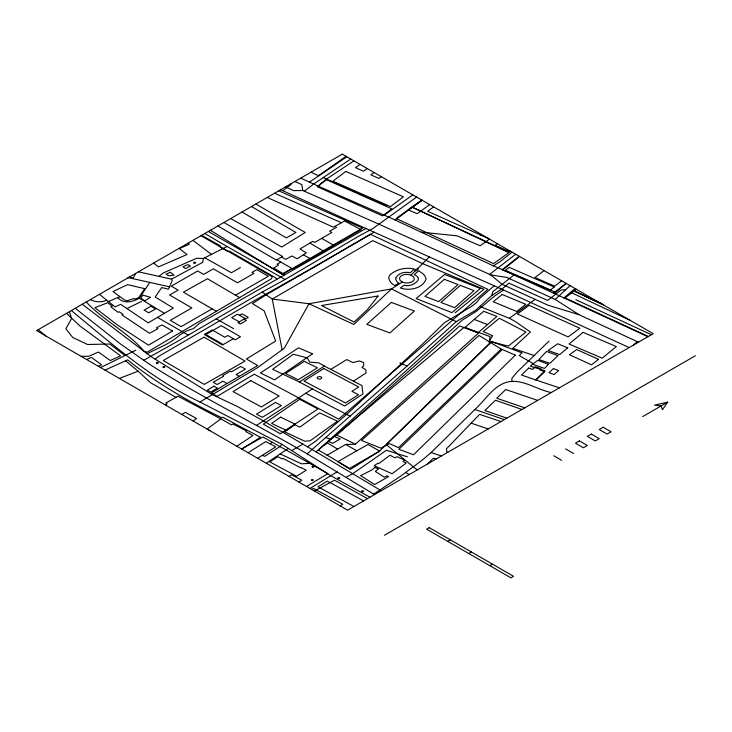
<?xml version="1.0" encoding="UTF-8"?>
<svg xmlns="http://www.w3.org/2000/svg" width="732" height="732" viewBox="0 0 732 732"><rect width="100%" height="100%" fill="white"/><g stroke="black" fill="none" stroke-linecap="round" stroke-linejoin="round"><path stroke-width="1.1" d="M416.645 197.073L372.579 228.732L358.058 236.528L285.105 279.487L227.03 246.483L203.377 258.469L202.7 262.349L171.489 279.148L138.449 271.819M75.286 308.291L120.881 344.278L149.676 364.362C200.641 396.863 255.038 423.416 307.156 453.849L407.084 366.055L456.237 321.632L475.718 310.249L491.931 295.344L492.773 291.702L514.074 274.912L647.948 336.72M99.451 294.337L115.125 306.937L120.679 304.329L148.203 322.867L173.319 308.081L155.193 296.991L161.69 287.566L168.442 289.167L172.148 280.759L171.489 279.148M300.733 178.132L318.823 186.395L320.726 183.567L326.454 179.111L353.904 160.857M108.107 301.694L117.77 297.613C123.525 304.375 132.675 302.023 139.327 298.18L149.795 282.415M667.73 402.133L662.46 409.737L661.142 405.94L654.554 405.18L667.73 402.133L642.696 416.59M369.989 497.202L330.773 475.745L281.939 444.324L279.963 446.584L264.755 456.31L262.312 455.341L257.682 458.269M570.063 285.654L555.204 299.434L506.8 277.446L490.678 274.893L379.13 224.257L302.719 190.485L293.77 190.649L285.526 186.907M307.156 453.849L373.704 494.118L400.807 476.047L421.971 460.327L431.13 452.55L474.903 409.508C484.959 400.45 492.508 387.082 505.775 382.507C521.669 377.675 536.217 389.726 551.315 392.517M500.981 421.568L479.616 414.349L446.456 448.835L446.776 451.836L447.893 452.22M410.991 275.095L413.589 276.815L414.303 279.066A7.421 4.282 0 0 1 409.819 282.616A7.421 4.282 0 0 1 402.28 282.012L400.047 280.283L399.544 278.151A7.375 4.255 0 0 1 407.459 274.399L410.991 275.095L415.254 270.813L416.764 270.666L418.1 269.422L417.844 268.388L429.291 256.914L498.062 287.52L629.145 347.581M549.037 341.066L516.847 372.323L511.814 378.508L512.052 381.418M427.433 464.033L433.381 458.195L435.998 459.092M633.564 345.028L637.215 341.597L638.505 342.173M417.231 469.926L386.176 444.571L489.223 343.656L490.056 336.583L464.271 327.222L318.383 450.015L349.548 468.407L379.643 451.077L491.822 341.588L522.026 352.879L519.235 355.578L533.006 363.502L530.316 366.192L545.02 370.758L535.623 379.89L559.385 387.859M82.259 304.265L150.728 356.411L212.298 394.649L237.177 406.406L263.41 420.873L316.114 451.891L462.322 320.094L476.386 311.301L494.649 295.975L503.47 290.128M355.359 444.233L478.563 333.051L459.705 325.95L336.729 435.037L355.359 444.233L345.733 444.434L326.994 455.286M563.951 297.961L575.041 288.527M487.549 324.541L478.142 332.74L464.82 327.625L483.651 311.292L496.918 316.398L487.549 324.541L474.272 319.436M566.083 283.357L555.698 292.379L502.134 269.76L519.144 256.255M494.173 285.8L480.11 298.043L476.431 302.636L471.499 306.443L444.553 322.656L422.373 344.186L346.666 414.376L315.748 441.176L307.431 446.804M648.396 336.464L565.049 297.878L576.359 289.286M566.165 283.403L553.337 293.257M455.121 312.829L483.925 289.25L422.648 263.639L372.798 240.645L272.249 299.031L262.193 292.077L179.377 340.316L143.499 360.4M512.08 252.174L500.249 261.562L493.341 265.826L393.294 219.161L318.823 186.395M493.341 265.826L502.893 269.797L519.574 256.502M280.539 189.789L282.854 190.713L291.144 184.446L290.421 184.089M324.047 445.578L327.369 442.97L337.653 449.109M515.703 254.26L489.571 274.39M159.201 276.129L163.309 272.954L194.868 259.037L196.78 258.323L203.377 258.469M155.038 359.119L158.515 356.429L256.264 299.534L315.282 266.448L374.134 232.209L429.291 256.914M510.506 251.268L509.207 252.266L411.96 207.046L396.149 218.502L493.588 263.602L508.868 252.677L411.96 207.046L421.742 200.019M304.302 191.226L313.753 183.997L350.747 159.027M544.032 270.62L534.973 277.538L554.646 286.148L561.664 280.795M422.071 200.211L395.106 219.993M497.376 243.683L495.207 245.321L509.033 251.442L509.811 250.866M236.857 446.245L252.869 435.549L245.943 431.642L246.684 431.047L232.904 424.002L231.339 424.798L220.826 418.86L207.11 429.071L210.002 430.736M480.091 306.525L509.371 318.292L535.101 299.342M429.666 204.594L417.231 213.707L408.2 209.956L422.163 200.266M433.646 206.891L427.671 211.283L488.299 238.44M480.192 235.137L481.244 234.368M374.043 172.478L370.877 174.783L378.892 178.471L381.345 176.696M374.134 232.209L365.872 228.512L199.15 323.635L193.422 328.622L187.026 330.773L180.218 334.643C171.041 343.299 158.24 348.057 146.931 353.757M402.28 282.012L391.51 288.902L308.977 303.734L284.291 348.24L257.188 367.885L199.964 402.014C152.055 379.368 111.886 344.022 71.379 310.551M359.998 164.371L355.514 167.619L363.447 171.261L367.208 168.534M288.28 448.405L266.32 463.255M412.811 194.858L384.126 215.245M489.47 239.117L480.128 245.751L457.161 235.832L421.403 232.163M346.053 156.319L318.557 175.717L311.054 172.176M346.849 156.776L309.508 182.103M193.028 420.937L196.588 418.576L185.379 412.326L181.875 414.504M217.871 225.968L276.33 260.107L281.527 257.051L285.755 259.338L291.821 255.98L297.146 258.771L306.324 252.833L299.974 248.981L312.665 241.404L314.742 242.438L331.752 232.501L329.684 231.193L336.491 227.313L335.018 226.298L333.435 227.204L267.244 197.466M312.253 389.012L256.374 425.457M353.455 381.171L366.064 372.981L365.881 369.843L362.011 367.427L363.722 365.488L363.584 362.496L359.311 360.949L352.961 362.605L346.758 359.577L330.773 369.395M262.312 455.341L275.772 446.831L265.798 441.561L248.111 452.742M299.306 381.967L324.413 366.092L361.937 385.581L362.962 393.944L344.644 406.031L299.306 381.967L272.606 369.312L293.358 354.242L307.12 357.838L309.837 362.12L318.942 362.916L324.413 366.092M241.789 449.091L260.455 437.306L222.638 417.167L221.878 417.816C188.563 401.584 156.465 383.129 127.597 359.87L105.015 370.127M289.103 476.404L291.611 474.83L301.813 480.229L298.894 482.059M165.35 404.961L167.116 403.881L165.752 403.039L178.013 396.241L220.826 418.86M311.777 489.498L313.552 488.409L342.777 504.238L340.124 505.867M337.178 471.82L309.984 488.464M239.355 321.87L245.083 318.383L245.842 318.795L248.249 317.331L241.844 313.836L239.446 315.291L237.442 314.193L231.696 317.688L239.355 321.87L237.982 322.702L240.407 324.038L246.336 320.415L243.912 319.088M302.892 444.132L291.72 450.61M227.012 383.541L211.219 393.111L217.175 396.323L254.242 374.217L338.678 419.171L487.915 289.369L370.456 234.267L266.521 294.639L252.43 303.551L264.161 310.835L275.69 341.057L246.419 358.982L257.664 365.57L227.012 383.541L222.885 381.18L217.13 384.51L213.186 382.26L223.58 376.221L222.62 375.672L230.37 371.179L231.495 371.819L240.737 366.458L245.449 369.157L236.18 374.528L239.391 376.367M291.912 268.424L280.786 262.065L277.099 264.279L278.499 265.094L273.658 268.049L282.927 273.53L291.912 268.424L293.075 268.955L361.132 229.683L344.635 221.009L335.018 226.298M269.971 443.766L272.396 442.311L327.899 473.613L306.498 486.451M281.527 257.051L282.534 256.456L223.919 222.482M86.239 301.968C103.615 320.79 127.743 331.971 144.524 351.671L147.214 352.129L271.535 278.718L272.194 276.659L200.971 235.731M240.38 267.546L231.44 272.734L204.978 257.893M233.352 338.715L222.455 344.982L204.393 334.497L212.253 329.976L224.806 337.269L227.835 335.521L235.228 339.813L240.462 336.793L221.247 325.649L205.811 334.524L205.088 334.094M356.768 450.775L337.882 461.682L350.308 469.432L379.643 451.077L368.004 444.534L356.768 450.775L345.733 444.434M384.446 535.257L695.4 355.734M447.691 541.341L450.326 539.823M468.773 553.511L471.408 551.992M489.854 565.69L492.49 564.162M212.124 308.831L183.403 292.16L207.44 278.736L235.484 295.197L268.296 276.293L256.831 269.632L252.046 272.386L253.83 273.429L237.479 282.817L213.351 268.818L203.615 274.418L197.686 270.977L171.27 286.148L178.141 290.128L169.623 295.014L191.866 307.934L170.245 320.351L181.097 326.646L212.124 308.831L216.526 311.347M208.483 336.866L209.178 336.464L223.159 344.571M241.56 448.963L262.944 436.986L272.396 442.311M262.193 292.077L285.105 279.487M346.392 477.136L352.833 473.595L386.414 450.272L407.404 456.85M491.931 295.344L502.372 288.756L508.896 283.147L547.664 300.413L561.151 289.982L565.388 289.79M314.385 491.007L334.524 480.201L367.482 498.648M135.832 350.253L100.559 367.555M126.938 308.547L141.45 301.493M98.381 366.302L101.647 364.792L91.39 357.39L86.705 359.558M117.77 297.613L119.572 296.853M119.38 378.417L138.092 371.188L150.636 382.781L176.11 397.43M127.688 278.041L128.686 277.712L169.888 286.898M106.57 300.376C101.4 302.545 95.261 302.206 90.301 299.626M417.844 268.388L414.779 269.962L415.254 270.813M309.728 463.374L301.328 463.795L280.164 453.913M81.106 356.328L88.737 356.283L98.454 352.046L110.303 360.51L120.606 355.862L79.733 325.832L66.566 313.323M129.271 277.117L133.16 277.968L135.695 273.411M637.215 341.597L578.975 314.668L547.746 305.098L511.366 288.545L502.07 284.309L490.678 274.893M431.13 452.55L441.359 455.99M533.784 355.432L512.775 348.331L530.435 331.999L515.273 321.522L509.371 318.292M470.804 423.05L488.226 428.943M537.645 400.404L505.711 389.516L496.772 398.263L524.798 407.825M474.903 409.508L504.339 419.637M521.953 409.463L495.482 400.276L484.831 410.524L506.873 418.173M325.923 437.663L331.294 439.539M282.854 190.713L365.872 228.512M334.716 436.647L340.215 438.962L332.657 443.327L328.824 441.625M386.642 205.61L323.215 177.602M274.573 193.23L341.396 222.711M278.755 190.823L362.66 228.036L282.232 274.463L210.404 230.278M294.895 181.499L301.849 184.629L302.719 190.485M407.084 366.055L399.91 362.862M502.893 269.797L514.074 274.912M575.846 299.708L651.398 334.734M603.378 304.887L574.327 290.997L601.613 303.862M570.567 292.26L630.7 320.653M574.327 290.997L602.692 304.485M305.72 393.276L350.207 416.243M199.964 402.014L281.939 444.324M381.216 490.714L316.114 451.891M373.704 494.118L374.555 494.567M405.674 472.561L409.28 474.519M239.446 315.291L245.083 318.383M353.885 506.498L317.999 486.762L327.323 481.107L363.603 500.889M303.313 254.8L310.606 258.826M230.69 218.566L281.747 247.041L305.217 232.456L255.843 204.054M456.237 321.632L391.51 288.902L353.785 324.441L308.977 303.734L272.249 299.031L282.113 349.75M201.675 235.32L220.323 245.87L220.634 247.26L223.132 248.761L227.048 250.911L229.94 251.442L275.378 277.693L276.971 279.203M216.15 318.768L233.654 328.668M321.723 238.394L333.929 245.33M188.087 335.036L157.49 317.404M284.556 275.241L208.355 231.468M565.616 448.917L573.522 453.483M553.758 455.762L561.664 460.327M205.811 334.524L209.178 336.464M204.759 233.545L227.03 246.483M235.484 295.197L239.757 297.677M251.506 206.552L295.893 232.465L286.368 237.9L242.027 212.024M309.892 243.088L323.791 251.213M139.327 298.18L164.407 313.323M277.035 259.75L280.786 262.065M555.204 299.434L578.975 314.668M192.964 240.352L211.731 254.571M124.971 355.532L109.791 344.013L87.575 344.498L72.743 337.507L65.853 328.732L71.599 318.566L69.412 311.676M188.042 243.189L189.359 244.204L179.294 248.56L187.035 254.516L158.46 266.887L153.546 263.108M125.575 360.757L138.092 371.188M38.256 329.675L45.75 335.915M321.687 377.712C321.284 379.551 318.155 379.515 317.203 378.124L317.349 377.227L319.225 376.477L321.064 376.879L321.687 377.712M396.058 277.638L395.619 279.093L396.213 280.319L397.275 282.14L398.903 283L395.024 285.562C391.629 284.236 389.333 281.198 388.655 277.666L389.698 275.177C396.213 269.166 405.647 267.079 414.211 268.983L410.277 272.816C405.116 271.49 398.885 272.734 396.058 277.638M418.494 278.489L417.807 280.621C414.513 284.464 409.142 286.706 404.165 285.215L400.34 287.96C409.179 291.171 422.776 288.6 426.125 278.901L424.825 275.763L423.105 273.878L418.759 270.803L414.275 274.619L416.993 276.165L418.494 278.489M150.371 297.302L144.872 300.806L140.8 298.29L142.877 295.133L150.371 297.302M492.526 335.64L489.296 341.286L508.337 346.099L525.951 332.044L499.352 318.274L483.184 331.596L492.526 335.64M144.744 288.683L138.751 297.585L134.844 299.205L134.011 298.519L127.276 300.797L124.477 299.946L112.966 291.528L127.624 284.657L144.744 288.683M378.105 296.002L367.61 309.407L354.105 322.053L321.476 305.528L378.105 296.002M546.539 351.433L538.926 359.54L549.961 363.301L557.994 355.633L546.539 351.433M548.506 364.326L544.526 368.434L532.603 364.298L537.846 360.327L548.506 364.326M515.337 355.166L413.553 454.782L398.849 449.283L502.344 349.521L515.337 355.166M528.696 368.05L521.504 375.049L536.08 380.054L544.718 371.646L539.951 370.008L541.113 368.864L535.156 366.814L532.521 369.376L528.696 368.05M501.155 349.036L398.51 447.664L389.406 443.592L380.86 448.149L361.462 440.408L478.975 335.439L501.155 349.036M391.327 302.417L366.823 324.34L389.9 332.959L414.413 311.027L391.327 302.417M553.41 368.608L548.963 372.643L554.151 374.555L558.598 370.538L553.41 368.608M444.333 279.331L424.944 296.378L438.688 301.593L458.067 284.547L444.333 279.331M460.3 285.388L440.911 302.435L454.654 307.65L474.043 290.604L460.3 285.388M404.695 460.108L403.103 461.499L406.287 462.981L392.087 473.76L374.253 465.735L377.758 463.283L378.59 463.713L390.101 455.213L395.015 457.903L396.854 456.667L404.695 460.108M374.848 467.373L371.71 470.072L360.62 475.617L374.628 484.557L388.527 476.651L387.265 475.791L384.245 477.182L375.296 471.353L378.536 468.983L374.848 467.373M444.617 274.427L416.179 298.574L451.909 312.628L480.348 288.481L444.617 274.427M567.712 347.819L559.632 354.599L548.177 350.527L557.702 343.756L567.712 347.819M583.093 332.365L569.029 344.013L602.244 358.204L616.307 346.556L583.093 332.365M502.234 294.502L493.212 301.703L516.71 311.512L525.722 304.311L502.234 294.502M598.483 359.33L591.557 364.829L569.459 354.764L576.697 349.539L598.483 359.33M554.216 287.045L550.363 289.982L505.382 270.309L509.252 267.363L554.216 287.045M345.815 171.416L332.877 181.207L390.467 206.616L403.414 196.826L345.815 171.416M326.536 179.715L317.212 186.687L382.571 215.876L391.895 208.913L326.536 179.715M529.099 305.308L517.359 313.982L568.142 336.921L579.872 328.256L529.099 305.308M294.676 424.716L284.711 431.88L304.768 441.195L310.121 440.801L337.452 421.156L319.646 412.885L299.846 427.113L294.676 424.716M280.576 417.167L271.654 423.37L286.267 430.37L295.179 424.176L280.576 417.167M312.491 353.803L274.555 379.862L260.455 372.972L298.555 347.846L312.491 353.803M299.699 399.297L263.337 424.167L280.301 433.765L317.981 408.987L299.699 399.297M304.302 361.334L285.581 373.476L298.116 379.771L317.468 367.812L304.302 361.334M323.782 368.535L303.945 381.088L345.504 402.975L358.506 394.749L351.927 391.291L358.762 386.963L323.782 368.535M300.916 467.428L300.404 467.748L283.028 458.388L282.149 458.927L278.032 456.713L269.733 461.846L296.506 476.257L306.186 470.264L300.916 467.428M250.82 380.658L233.032 391.62L261.388 406.965L279.176 396.012L250.82 380.658M275.525 402.417L256.502 414.138L262.367 417.304L281.39 405.592L275.525 402.417M213.9 386.167L207.312 390.165L210.807 392.087L217.404 388.097L213.9 386.167M172.496 331.02L148.468 345.184L117.038 324.715L94.867 307.66L107.595 302.783L112.307 306.168L110.898 306.873L118.053 312.317L119.188 311.722L123.013 314.412L121.979 314.943L149.511 333.298L158.002 328.686L156.465 327.817L162.047 324.907L172.496 331.02M342.283 154.141L36.6 330.626L347.554 510.158L653.237 333.673L342.283 154.141M429.245 527.653L426.61 529.172L510.936 577.859L513.571 576.34L429.245 527.653M579.451 440.929L575.498 443.208L583.404 447.774L587.357 445.495L579.451 440.929M591.31 434.085L587.357 436.363L595.262 440.929L599.215 438.651L591.31 434.085M603.168 427.241L599.215 429.519L607.121 434.085L611.074 431.798L603.168 427.241M150.938 306.205L144.113 310.103L148.669 312.793L155.632 309.014L150.938 306.205M204.045 337.178L163.218 360.51L204.21 384.41L245.037 361.068L204.045 337.178M190.11 266.1L185.516 268.635L182.954 266.723L188.087 264.563L190.11 266.1M170.309 272.304L166.018 274.189L168.946 275.818L174.07 275.15L170.309 272.304M194.218 263.181A0.933 0.54 0 0 0 195.609 262.715A0.933 0.54 0 0 0 194.218 262.248A0.933 0.54 0 0 0 194.218 263.181M311.832 480.494A0.933 0.54 0 0 0 313.223 480.027A0.933 0.54 0 0 0 311.832 479.561A0.933 0.54 0 0 0 311.832 480.494M362.12 491.657A0.933 0.54 0 0 0 363.511 491.19A0.933 0.54 0 0 0 362.12 490.724A0.933 0.54 0 0 0 362.12 491.657M338.285 478.518A0.933 0.54 0 0 0 339.685 478.06A0.933 0.54 0 0 0 338.285 477.593A0.933 0.54 0 0 0 338.285 478.518M156.822 363.347A0.933 0.54 0 0 0 158.222 362.88A0.933 0.54 0 0 0 156.822 362.413A0.933 0.54 0 0 0 156.822 363.347M312.509 467.162A0.933 0.54 0 0 0 313.909 466.696A0.933 0.54 0 0 0 312.509 466.229A0.933 0.54 0 0 0 312.509 467.162M163.392 367.51A0.933 0.54 0 0 0 164.792 367.043A0.933 0.54 0 0 0 163.392 366.576A0.933 0.54 0 0 0 163.392 367.51"/></g></svg>
